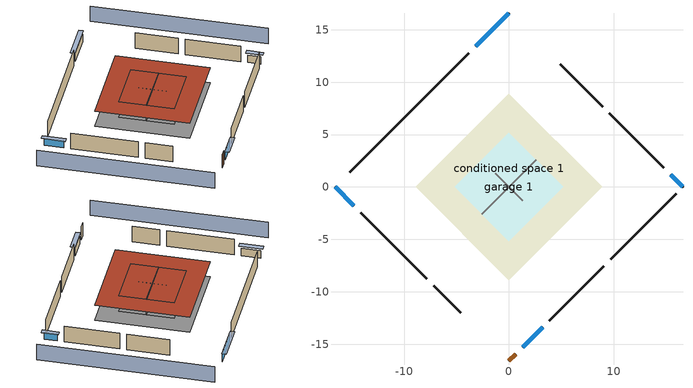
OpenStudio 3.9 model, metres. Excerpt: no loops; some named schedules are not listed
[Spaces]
garage 1
 floor foundation (Slab1 construction): -5.17,0 0,5.17 5.17,0 0,-5.17 z0
 wall outside (Wall1 construction): 14.75,1.85 9.58,7.02 z0:2.44
 wall outside (Wall2 construction): 3.86,-12.73 9.03,-7.56 z0:2.44
 wall outside (Wall9 construction): -7.17,-9.42 -4.59,-12.01 z0:2.44
 wall to conditioned space 1 (Wall5 construction Reversed): 2.59,2.59 -2.59,-2.59 z0:2.44
 wall to conditioned space 1 (Wall6 construction Reversed): -1.29,1.29 1.29,-1.29 z0:2.44
 roof outside (Roof1 construction): 0,5.17 -5.17,0 0,-5.17 5.17,0 z2.44
conditioned space 1
 floor foundation (Slab2 construction): -8.88,0 0,8.88 8.88,0 0,-8.88 z0
 wall outside (Wall3 construction): -3.83,12.77 -15.17,1.43 z0:2.44
 wall outside (Wall4 construction): 8.92,7.67 4.9,11.7 z0:2.44
 wall outside (Wall7 construction): 9.69,-6.9 15.94,-0.66 z0:2.44
 wall outside (Wall8 construction): -14.13,-2.47 -7.83,-8.76 z0:2.44
 wall outside (AdiabaticWallConstruction): 0,16.6 -3.17,13.42 / 1.3,-15.29 3.2,-13.39 z0:1.19; 16.6,0 15.41,1.19 z0:1.13; -16.6,0 -14.79,-1.81 z0:1.16
 wall outside (AdiabaticWallConstruction 1): 0,-16.6 0.65,-15.95 z0:2.03
 window (WindowConstruction): 0,16.6 -3.17,13.42 z0:1.19
 window (WindowConstruction 1): 16.6,0 15.41,1.19 z0:1.13
 window (WindowConstruction 2): 1.3,-15.29 3.2,-13.39 z0:1.19
 window (WindowConstruction 3): -16.6,0 -14.79,-1.81 z0:1.16
 door (Door): 0,-16.6 0.65,-15.95 z0:2.03
 roof outside (Roof2 construction): 0,8.88 -8.88,0 0,-8.88 8.88,0 z2.44
shading: -19.83,-3.23 -3.23,-19.83 / 19.83,3.23 3.23,19.83 z0:2.44; -3.39,13.21 0.22,16.81 -0.22,17.24 -3.82,13.64 z1.49; 15.19,1.4 16.81,-0.22 17.24,0.22 15.62,1.83 z1.43; 3.42,-13.18 1.09,-15.51 1.52,-15.94 3.85,-13.61 z1.49; -14.57,-2.02 -16.81,0.22 -17.24,-0.22 -15,-2.46 z1.46
[Site]
Portland Intl Arpt_OR: Latitude {deg}=45.59; Longitude {deg}=-122.6; Time Zone {hr}=-8; Elevation {m}=33; Terrain=Suburbs; Keep Site Location Information=Yes
[Site:GroundTemperature:Shallow]
10.2558, 8.96328, 8.85977, 9.47314, 11.9355, 14.3863, 16.5111, 17.8571, 17.9714, 16.8767, 14.8061, 12.4304
[Site:WaterMainsTemperature]
Calculation Method=Schedule; Temperature Schedule=mains temperature schedule
[Building]
Building 1
[Material] Roughness=Rough
Name | Thickness {m} | Conductivity {W/m-K} | Density {kg/m3} | Specific Heat {J/kg-K} | Thermal Absorptance | Solar Absorptance | Visible Absorptance
asphalt or fiberglass shingles | 0.00635 | 0.162714 | 1121.4 | 1465.45 | 0.9 | 0.85 | 0.85
roof rigid ins | 0.00254769 | 0.029427 | 32.04 | 1214.23 | 0.9 | 0.7 | 0.7
osb sheathing 0.5 in. | 0.0127 | 0.115458 | 512.64 | 1214.23 | 0.9 | 0.6 | 0.6
roof rigid ins 1 | 0.103632 | 0.029427 | 32.04 | 1214.23 | 0.9 | 0.7 | 0.7
osb sheathing 0.75 in. | 0.01905 | 0.115458 | 512.64 | 1214.23 | 0.9 | 0.7 | 0.7
roof stud and cavity | 0.2032 | 0.161866 | 78.34581 | 1123.46 | 0.9 | 0.7 | 0.7
gypsum board | 0.0127 | 0.160291 | 801 | 837.4 | 0.9 | 0.6 | 0.6
wood siding | 0.0254 | 0.102417 | 544.68 | 1172.36 | 0.9 | 0.85 | 0.85
osb sheathing 0.5 in. 1 | 0.0127 | 0.115458 | 512.64 | 1214.23 | 0.9 | 0.7 | 0.7
wall stud and cavity | 0.1397 | 0.727959 | 139.0536 | 1170.24 | 0.9 | 0.6 | 0.6
wall stud and cavity 1 | 0.1397 | 0.550994 | 139.0536 | 1170.24 | 0.9 | 0.7 | 0.7
osb sheathing 0.5 in. 2; osb sheathing 0.5 in. 3 | 0.0127 | 0.115458 | 512.64 | 1214.23
wall stud and cavity 2 | 0.1397 | 0.335416 | 139.0536 | 1170.24 | 0.9 | 0.7 | 0.7
concrete 4.0 in. | 0.1016 | 1.803125 | 2242.8 | 837.4 | 0.9 | 0.7 | 0.7
floor covering | 0.0127 | 0.0450781 | 54.468 | 1339.84 | 0.9 | 0.9 | 0.9
wood siding 1; wood siding 2 | 0.0254 | 0.102417 | 544.68 | 1172.36
wall rigid ins | 0.512978 | 0.029427 | 32.04 | 1214.23 | 0.9 | 0.7 | 0.7
wall stud and cavity 3 | 0.0889 | 0.380278 | 52.3479 | 1209.89 | 0.9 | 0.7 | 0.7
door material | 0.04445 | 0.0612267 | 512.64 | 1214.23 | 0.9 | 0.7 | 0.7
wall stud and cavity 4 | 0.0889 | 0.391764 | 83.0341 | 1211.67 | 0.9 | 0.7 | 0.7
furniture material conditioned space 1; furniture material garage 1 | 0.1524 | 0.115458 | 640.8 | 1214.23 | 0.9 | 0.6 | 0.6
[Construction]
Roof1 construction: asphalt or fiberglass shingles, roof rigid ins, osb sheathing 0.5 in.
Roof2 construction: asphalt or fiberglass shingles, roof rigid ins 1, osb sheathing 0.75 in., roof stud and cavity, gypsum board
Wall1 construction; Wall2 construction; Wall9 construction: wood siding, osb sheathing 0.5 in. 1, wall stud and cavity
Wall3 construction; Wall4 construction; Wall7 construction; Wall8 construction: wood siding, osb sheathing 0.5 in. 1, wall stud and cavity 1, gypsum board
Wall5 construction Reversed: gypsum board, wall stud and cavity 2, osb sheathing 0.5 in. 2
Wall6 construction Reversed: gypsum board, wall stud and cavity 2, osb sheathing 0.5 in. 3
Slab1 construction: concrete 4.0 in.
Slab2 construction: concrete 4.0 in., floor covering
WindowConstruction; WindowConstruction 1; WindowConstruction 2; WindowConstruction 3: WindowMaterial
AdiabaticWallConstruction: wood siding 1, wall rigid ins, wall stud and cavity 3, gypsum board
Door: door material
AdiabaticWallConstruction 1: wood siding 2, wall rigid ins, wall stud and cavity 3, gypsum board
PartitionWallConstruction: gypsum board, wall stud and cavity 4, gypsum board
furniture construction conditioned space 1: furniture material conditioned space 1
furniture construction garage 1: furniture material garage 1
[WindowMaterial:SimpleGlazingSystem]
WindowMaterial: U-Factor {W/m2-K}=1.93052; Solar Heat Gain Coefficient=0.49
[ThermalZone] Multiplier=1; Use Ideal Air Loads=No
Name | Volume {m3} | Thermostat
conditioned space | 384.656 | conditioned space temperature setpoint
garage | 130.484
[Sizing:Zone]
garage: Zone Cooling Design Supply Air Temperature Input Method=SupplyAirTemperature; Zone Cooling Design Supply Air Temperature {C}=14; Zone Cooling Design Supply Air Temperature Difference {deltaC}=11.11; Zone Heating Design Supply Air Temperature Input Method=SupplyAirTemperature; Zone Heating Design Supply Air Temperature {C}=40; Zone Heating Design Supply Air Temperature Difference {deltaC}=11.11; Zone Cooling Design Supply Air Humidity Ratio {kg-H2O/kg-air}=0.0085; Zone Heating Design Supply Air Humidity Ratio {kg-H2O/kg-air}=0.008; Cooling Design Air Flow Method=DesignDay; Heating Design Air Flow Method=DesignDay; Account for Dedicated Outdoor Air System=No; Dedicated Outdoor Air System Control Strategy=NeutralSupplyAir; Dedicated Outdoor Air Low Setpoint Temperature for Design {C}=autosize; Dedicated Outdoor Air High Setpoint Temperature for Design {C}=autosize; Zone Load Sizing Method=Sensible Load Only No Latent Load; Zone Latent Cooling Design Supply Air Humidity Ratio Input Method=HumidityRatioDifference; Zone Cooling Design Supply Air Humidity Ratio Difference {kgWater/kgDryAir}=0.005; Zone Latent Heating Design Supply Air Humidity Ratio Input Method=HumidityRatioDifference; Zone Humidification Design Supply Air Humidity Ratio Difference {kgWater/kgDryAir}=0.005; Sizing Option=Coincident
[Space]
Name | Thermal Zone | Volume {m3}
conditioned space 1 | conditioned space | 384.656
garage 1 | garage | 130.484
[ThermostatSetpoint:DualSetpoint]
conditioned space temperature setpoint: Heating Setpoint Temperature Schedule=heating setpoint; Cooling Setpoint Temperature Schedule=cooling setpoint; Temperature Difference Between Cutout And Setpoint {deltaC}=0
[Foundation:Kiva] Wall Height Above Grade {m}=0.1016; Wall Depth Below Slab {m}=0.2032
Name | Initial Indoor Air Temperature {C}
Foundation Kiva 1 | 13.4258
Foundation Kiva 2 | 16.6667
[Foundation:Kiva:Settings]
Soil Conductivity {W/m-K}=2.9427; Soil Density {kg/m3}=1842.3; Soil Specific Heat {J/kg-K}=418.7; Ground Solar Absorptivity=0.9; Ground Thermal Absorptivity=0.9; Ground Surface Roughness {m}=0.03; Far-Field Width {m}=40; Deep-Ground Boundary Condition=ZeroFlux; Deep-Ground Depth {m}=40; Minimum Cell Dimension {m}=0.2; Maximum Cell Growth Coefficient=3; Simulation Timestep=Timestep
[SurfaceProperty:ExposedFoundationPerimeter] Exposed Perimeter Calculation Method=TotalExposedPerimeter
Name | Total Exposed Perimeter {m}
Slab1 | 18.288
Slab2 | 45.72
[SurfaceProperty:IncidentSolarMultiplier] Incident Solar Multiplier=1; Incident Solar Multiplier Schedule=trans schedule winter=0.85 summer=0.7
Window1; Window2; Window3; Window4
[InternalMass:Definition] Design Level Calculation Method=SurfaceArea
Name | Construction | Surface Area {m2}
partition wall mass | PartitionWallConstruction | 157.749
furniture mass conditioned space 1 | furniture construction conditioned space 1 | 63.09974
furniture mass garage 1 | furniture construction garage 1 | 5.35122
[InternalMass] Multiplier=1
Name | Internal Mass Definition | Space or SpaceType
partition wall mass | partition wall mass | conditioned space 1
furniture mass conditioned space 1 | furniture mass conditioned space 1 | conditioned space 1
furniture mass garage 1 | furniture mass garage 1 | garage 1
[EnergyManagementSystem:Sensor]
Name | Output Variable or Output Meter Index Key | Output Variable or Output Meter
water_heater_amb_temp | garage | Zone Mean Air Temperature
water_heater_amb_rh | garage | Zone Air Relative Humidity
water_heater_T_set | water heater setpoint | Schedule Value
out_pb_s |  | Site Outdoor Air Barometric Pressure
out_wt_s |  | Site Outdoor Air Humidity Ratio
site_vw_s |  | Site Wind Speed
cool_season | cooling season schedule | Schedule Value
natural_vent_s | natural vent schedule | Schedule Value
htg_sp_s; htg_sp_s_1 | heating setpoint | Schedule Value
clg_sp_s; clg_sp_s_1 | cooling setpoint | Schedule Value
mech_vent_range_fan_0_sch_s | mech vent range fan 0 schedule | Schedule Value
mech_vent_bath_fan_0_sch_s | mech vent bath fan 0 schedule | Schedule Value
clothes_dryer_exhaust_0_sch_s | clothes_dryer | Schedule Value
htg_load_cond |  | Heating:EnergyTransfer:Zone:CONDITIONED SPACE
clg_load_cond |  | Cooling:EnergyTransfer:Zone:CONDITIONED SPACE
s_conv | Roof2 | Surface Inside Face Convection Heat Gain Energy
s_ig | Roof2 | Surface Inside Face Internal Gains Radiation Heat Gain Energy
s_sol | Roof2 | Surface Inside Face Solar Radiation Heat Gain Energy
s_lgt | Roof2 | Surface Inside Face Lights Radiation Heat Gain Energy
s_surf | Roof2 | Surface Inside Face Net Surface Thermal Radiation Heat Gain Energy
s_conv_1 | Slab2 | Surface Inside Face Convection Heat Gain Energy
s_ig_1 | Slab2 | Surface Inside Face Internal Gains Radiation Heat Gain Energy
s_sol_1 | Slab2 | Surface Inside Face Solar Radiation Heat Gain Energy
s_lgt_1 | Slab2 | Surface Inside Face Lights Radiation Heat Gain Energy
s_surf_1 | Slab2 | Surface Inside Face Net Surface Thermal Radiation Heat Gain Energy
ss_sol | Door1 | Surface Inside Face Solar Radiation Heat Gain Energy
ss_lgt | Door1 | Surface Inside Face Lights Radiation Heat Gain Energy
ss_conv | Door1 | Surface Inside Face Convection Heat Gain Energy
ss_ig | Door1 | Surface Inside Face Internal Gains Radiation Heat Gain Energy
ss_surf | Door1 | Surface Inside Face Net Surface Thermal Radiation Heat Gain Energy
ss_conv_1 | Window1 | Surface Inside Face Convection Heat Gain Energy
ss_ig_1 | Window1 | Surface Inside Face Internal Gains Radiation Heat Gain Energy
ss_surf_1 | Window1 | Surface Inside Face Net Surface Thermal Radiation Heat Gain Energy
ss_trans_in | Window1 | Surface Window Transmitted Solar Radiation Rate
ss_back_out | Window1 | Surface Window Shortwave from Zone Back Out Window Heat Transfer Rate
ss_trans_out | Window1 | Surface Inside Face Initial Transmitted Diffuse Transmitted Out Window Solar Radiation Rate
ss_conv_2 | Window2 | Surface Inside Face Convection Heat Gain Energy
ss_ig_2 | Window2 | Surface Inside Face Internal Gains Radiation Heat Gain Energy
ss_surf_2 | Window2 | Surface Inside Face Net Surface Thermal Radiation Heat Gain Energy
ss_trans_in_1 | Window2 | Surface Window Transmitted Solar Radiation Rate
ss_back_out_1 | Window2 | Surface Window Shortwave from Zone Back Out Window Heat Transfer Rate
ss_trans_out_1 | Window2 | Surface Inside Face Initial Transmitted Diffuse Transmitted Out Window Solar Radiation Rate
ss_conv_3 | Window3 | Surface Inside Face Convection Heat Gain Energy
ss_ig_3 | Window3 | Surface Inside Face Internal Gains Radiation Heat Gain Energy
ss_surf_3 | Window3 | Surface Inside Face Net Surface Thermal Radiation Heat Gain Energy
ss_trans_in_2 | Window3 | Surface Window Transmitted Solar Radiation Rate
ss_back_out_2 | Window3 | Surface Window Shortwave from Zone Back Out Window Heat Transfer Rate
ss_trans_out_2 | Window3 | Surface Inside Face Initial Transmitted Diffuse Transmitted Out Window Solar Radiation Rate
ss_conv_4 | Window4 | Surface Inside Face Convection Heat Gain Energy
ss_ig_4 | Window4 | Surface Inside Face Internal Gains Radiation Heat Gain Energy
ss_surf_4 | Window4 | Surface Inside Face Net Surface Thermal Radiation Heat Gain Energy
ss_trans_in_3 | Window4 | Surface Window Transmitted Solar Radiation Rate
ss_back_out_3 | Window4 | Surface Window Shortwave from Zone Back Out Window Heat Transfer Rate
ss_trans_out_3 | Window4 | Surface Inside Face Initial Transmitted Diffuse Transmitted Out Window Solar Radiation Rate
s_conv_2 | Wall3 | Surface Inside Face Convection Heat Gain Energy
s_ig_2 | Wall3 | Surface Inside Face Internal Gains Radiation Heat Gain Energy
s_sol_2 | Wall3 | Surface Inside Face Solar Radiation Heat Gain Energy
s_lgt_2 | Wall3 | Surface Inside Face Lights Radiation Heat Gain Energy
s_surf_2 | Wall3 | Surface Inside Face Net Surface Thermal Radiation Heat Gain Energy
s_conv_3 | Wall4 | Surface Inside Face Convection Heat Gain Energy
s_ig_3 | Wall4 | Surface Inside Face Internal Gains Radiation Heat Gain Energy
s_sol_3 | Wall4 | Surface Inside Face Solar Radiation Heat Gain Energy
s_lgt_3 | Wall4 | Surface Inside Face Lights Radiation Heat Gain Energy
s_surf_3 | Wall4 | Surface Inside Face Net Surface Thermal Radiation Heat Gain Energy
s_conv_4 | Wall5 | Surface Inside Face Convection Heat Gain Energy
s_ig_4 | Wall5 | Surface Inside Face Internal Gains Radiation Heat Gain Energy
s_sol_4 | Wall5 | Surface Inside Face Solar Radiation Heat Gain Energy
s_lgt_4 | Wall5 | Surface Inside Face Lights Radiation Heat Gain Energy
s_surf_4 | Wall5 | Surface Inside Face Net Surface Thermal Radiation Heat Gain Energy
s_conv_5 | Wall6 | Surface Inside Face Convection Heat Gain Energy
s_ig_5 | Wall6 | Surface Inside Face Internal Gains Radiation Heat Gain Energy
s_sol_5 | Wall6 | Surface Inside Face Solar Radiation Heat Gain Energy
s_lgt_5 | Wall6 | Surface Inside Face Lights Radiation Heat Gain Energy
s_surf_5 | Wall6 | Surface Inside Face Net Surface Thermal Radiation Heat Gain Energy
s_conv_6 | Wall7 | Surface Inside Face Convection Heat Gain Energy
s_ig_6 | Wall7 | Surface Inside Face Internal Gains Radiation Heat Gain Energy
s_sol_6 | Wall7 | Surface Inside Face Solar Radiation Heat Gain Energy
s_lgt_6 | Wall7 | Surface Inside Face Lights Radiation Heat Gain Energy
s_surf_6 | Wall7 | Surface Inside Face Net Surface Thermal Radiation Heat Gain Energy
s_conv_7 | Wall8 | Surface Inside Face Convection Heat Gain Energy
s_ig_7 | Wall8 | Surface Inside Face Internal Gains Radiation Heat Gain Energy
s_sol_7 | Wall8 | Surface Inside Face Solar Radiation Heat Gain Energy
s_lgt_7 | Wall8 | Surface Inside Face Lights Radiation Heat Gain Energy
s_surf_7 | Wall8 | Surface Inside Face Net Surface Thermal Radiation Heat Gain Energy
im_conv | furniture mass conditioned space 1 | Surface Inside Face Convection Heat Gain Energy
im_ig | furniture mass conditioned space 1 | Surface Inside Face Internal Gains Radiation Heat Gain Energy
im_sol | furniture mass conditioned space 1 | Surface Inside Face Solar Radiation Heat Gain Energy
im_lgt | furniture mass conditioned space 1 | Surface Inside Face Lights Radiation Heat Gain Energy
im_surf | furniture mass conditioned space 1 | Surface Inside Face Net Surface Thermal Radiation Heat Gain Energy
im_conv_1 | partition wall mass | Surface Inside Face Convection Heat Gain Energy
im_ig_1 | partition wall mass | Surface Inside Face Internal Gains Radiation Heat Gain Energy
im_sol_1 | partition wall mass | Surface Inside Face Solar Radiation Heat Gain Energy
im_lgt_1 | partition wall mass | Surface Inside Face Lights Radiation Heat Gain Energy
im_surf_1 | partition wall mass | Surface Inside Face Net Surface Thermal Radiation Heat Gain Energy
airflow_gain | infil flow | Infiltration Sensible Heat Gain Energy
airflow_loss | infil flow | Infiltration Sensible Heat Loss Energy
airflow_gain_1 | natural vent flow | Infiltration Sensible Heat Gain Energy
airflow_loss_1 | natural vent flow | Infiltration Sensible Heat Loss Energy
airflow_gain_2 | whole house fan flow | Infiltration Sensible Heat Gain Energy
airflow_loss_2 | whole house fan flow | Infiltration Sensible Heat Loss Energy
mv_conv | mech vent bath fan 0 | Electric Equipment Convective Heating Energy
mv_rad | mech vent bath fan 0 | Electric Equipment Radiant Heating Energy
mv_conv_1 | mech vent house fan | Electric Equipment Convective Heating Energy
mv_rad_1 | mech vent house fan | Electric Equipment Radiant Heating Energy
mv_conv_2 | mech vent house fan cfis | Electric Equipment Convective Heating Energy
mv_rad_2 | mech vent house fan cfis | Electric Equipment Radiant Heating Energy
mv_conv_3 | mech vent range fan 0 | Electric Equipment Convective Heating Energy
mv_rad_3 | mech vent range fan 0 | Electric Equipment Radiant Heating Energy
mv_conv_4 | mech vent house fan latent load | Other Equipment Convective Heating Energy
mv_rad_4 | mech vent house fan latent load | Other Equipment Radiant Heating Energy
mv_conv_5 | mech vent house fan sensible load | Other Equipment Convective Heating Energy
mv_rad_5 | mech vent house fan sensible load | Other Equipment Radiant Heating Energy
ig_lgt_conv | interior lighting | Lights Convective Heating Energy
ig_lgt_rad | interior lighting | Lights Radiant Heating Energy
ig_lgt_vis | interior lighting | Lights Visible Radiation Heating Energy
ig_ee_conv | clothes dryer | Electric Equipment Convective Heating Energy
ig_ee_rad | clothes dryer | Electric Equipment Radiant Heating Energy
ig_ee_conv_1 | clothes washer | Electric Equipment Convective Heating Energy
ig_ee_rad_1 | clothes washer | Electric Equipment Radiant Heating Energy
ig_ee_conv_2 | cooking range | Electric Equipment Convective Heating Energy
ig_ee_rad_2 | cooking range | Electric Equipment Radiant Heating Energy
ig_ee_conv_3 | dishwasher | Electric Equipment Convective Heating Energy
ig_ee_rad_3 | dishwasher | Electric Equipment Radiant Heating Energy
ig_ee_conv_4 | fridge | Electric Equipment Convective Heating Energy
ig_ee_rad_4 | fridge | Electric Equipment Radiant Heating Energy
ig_ee_conv_5 | misc plug loads | Electric Equipment Convective Heating Energy
ig_ee_rad_5 | misc plug loads | Electric Equipment Radiant Heating Energy
ig_ee_conv_6 | misc tv | Electric Equipment Convective Heating Energy
ig_ee_rad_6 | misc tv | Electric Equipment Radiant Heating Energy
ig_ee_conv_7 | misc well pump | Electric Equipment Convective Heating Energy
ig_ee_rad_7 | misc well pump | Electric Equipment Radiant Heating Energy
ig_ee_conv_8 | whole house fan | Electric Equipment Convective Heating Energy
ig_ee_rad_8 | whole house fan | Electric Equipment Radiant Heating Energy
ig_oe_conv | clothes dryer 1 | Other Equipment Convective Heating Energy
ig_oe_rad | clothes dryer 1 | Other Equipment Radiant Heating Energy
ig_oe_conv_1 | cooking range 1 | Other Equipment Convective Heating Energy
ig_oe_rad_1 | cooking range 1 | Other Equipment Radiant Heating Energy
ig_oe_conv_2 | general water use latent | Other Equipment Convective Heating Energy
ig_oe_rad_2 | general water use latent | Other Equipment Radiant Heating Energy
ig_oe_conv_3 | general water use sensible | Other Equipment Convective Heating Energy
ig_oe_rad_3 | general water use sensible | Other Equipment Radiant Heating Energy
ig_oe_conv_4 | misc grill | Other Equipment Convective Heating Energy
ig_oe_rad_4 | misc grill | Other Equipment Radiant Heating Energy
ig_ppl_conv | occupants | People Convective Heating Energy
ig_ppl_rad | occupants | People Radiant Heating Energy
[EnergyManagementSystem:Program]
unit_heater_supply_fan_disaggregate_program: Set unit_heater_supply_fan_primary_htg = 0; If unit_heater_htg_coil_s > 0; Set unit_heater_supply_fan_primary_htg = unit_heater_supply_fan_s; EndIf
water_heater_InletAir: Set water_heater_Tamb_act = water_heater_amb_temp; Set water_heater_RHamb_act = 0; Set water_heater_RHamb_act = water_heater_RHamb_act + (water_heater_amb_rh / 100) / 1; Set water_heater_sens_act = (0 - water_heater_sens_cool - (water_heater_tl + water_heater_fan_pwr)) / 1; Set water_heater_lat_act = (0 - water_heater_lat_cool) / 1
water_heater_Control: Set water_heater_HPWHSchedOverride = water_heater_T_set; If (water_heater_amb_temp<5.56) || (water_heater_amb_temp>48.89); Set water_heater_UESchedOverride = water_heater_T_set; Set water_heater_LESchedOverride = water_heater_T_set; Else; Set water_heater_UESchedOverride = water_heater_T_set - 9.0; Set water_heater_LESchedOverride = 0; EndIf
water_heater_hpwh_EC_adj: If WarmupFlag == 0; Set dhw_e_cons = water_heater_tank_energy + water_heater_tank_on_cycle_parasitic + water_heater_tank_off_cycle_parasitic + water_heater_coil_energy + water_heater_fan_energy; Set water_heater_hpwh_ec_adj_act = 0.0 * dhw_e_cons / 1; EndIf
[OtherEquipment:Definition] Design Level Calculation Method=EquipmentLevel
Name | Design Level {W} | Fraction Latent | Fraction Radiant | Fraction Lost
water heater sens; mech vent house fan sensible load | 0 | 0 | 0 | 0
water heater lat; mech vent house fan latent load | 0 | 1 | 0 | 0
water heater energy adjustment1 | 0.01 | 0 | 0 | 1
clothes dryer 2 | 3439.56 | 0.015 | 0.081 | 0.85
cooking range 2 | 1997.3 | 0.16 | 0.384 | 0.2
misc grill | 475.859 | 0 | 0 | 1
general water use sensible | -79.8895 | 0 | 0.6 | 0
general water use latent | 81.0615 | 1 | 0 | 0
[OtherEquipment]
Name | Other Equipment Definition | Space or SpaceType | Schedule | Fuel Type
water heater sens | water heater sens | garage 1 | Always On Discrete
water heater lat | water heater lat | garage 1 | Always On Discrete
water heater energy adjustment1 | water heater energy adjustment1 | garage 1 | Always On Discrete | Electricity
clothes dryer 1 | clothes dryer 2 | conditioned space 1 | clothes_dryer | Propane
cooking range 1 | cooking range 2 | conditioned space 1 | cooking_range | NaturalGas
misc grill | misc grill | conditioned space 1 | misc grill schedule | NaturalGas
general water use sensible | general water use sensible | conditioned space 1 | general water use schedule
general water use latent | general water use latent | conditioned space 1 | general water use schedule
mech vent house fan sensible load | mech vent house fan sensible load | conditioned space 1 | Always On Discrete
mech vent house fan latent load | mech vent house fan latent load | conditioned space 1 | Always On Discrete
[ElectricEquipment:Definition] Design Level Calculation Method=EquipmentLevel
Name | Design Level {W} | Fraction Latent | Fraction Radiant | Fraction Lost
clothes washer | 219.357 | 0.03 | 0.162 | 0.7
clothes dryer | 258.903 | 0.015 | 0.081 | 0.85
dishwasher | 305.002 | 0.3 | 0.18 | 0.4
fridge | 43.7215 | 0 | 0.6 | 0
freezer | 194.914 | 0 | 0.6 | 0
cooking range | 68.1507 | 0.16 | 0.384 | 0.2
misc tv | 485.47 | 0 | 0.6 | 0
misc plug loads | 400.136 | 0.021 | 0.558 | 0.049
misc well pump | 115.527 | 0 | 0 | 1
whole house fan; mech vent house fan | 0 | 0 | 0 | 1
mech vent house fan cfis | 0 | 0 | 0 | 0
mech vent range fan 0; mech vent bath fan 0 | 30 | 0 | 0 | 1
[ElectricEquipment]
Name | Electric Equipment Definition | Space or SpaceType | Schedule
clothes washer | clothes washer | conditioned space 1 | clothes_washer
clothes dryer | clothes dryer | conditioned space 1 | clothes_dryer
dishwasher | dishwasher | conditioned space 1 | dishwasher
fridge | fridge | conditioned space 1 | fridge schedule
freezer | freezer | garage 1 | freezer schedule
cooking range | cooking range | conditioned space 1 | cooking_range
misc tv | misc tv | conditioned space 1 | plug_loads_tv
misc plug loads | misc plug loads | conditioned space 1 | plug_loads_other
misc well pump | misc well pump | conditioned space 1 | misc well pump schedule
whole house fan | whole house fan | conditioned space 1 | Always On Discrete
mech vent house fan | mech vent house fan | conditioned space 1 | mech vent house fan schedule
mech vent house fan cfis | mech vent house fan cfis | conditioned space 1 | mech vent house fan cfis schedule
mech vent range fan 0 | mech vent range fan 0 | conditioned space 1 | mech vent range fan 0 schedule
mech vent bath fan 0 | mech vent bath fan 0 | conditioned space 1 | mech vent bath fan 0 schedule
[WaterUse:Equipment:Definition]
Name | Peak Flow Rate {m3/s}
clothes washer | 6.34532e-06
dishwasher | 4.36957e-06
[Lights:Definition] Design Level Calculation Method=LightingLevel; Fraction Radiant=0.6; Fraction Visible=0.2; Return Air Fraction=0
Name | Lighting Level {W}
interior lighting | 216.836
garage lighting | 7.60179
[Lights] Fraction Replaceable=1
Name | Lights Definition | Space or SpaceType | Schedule
interior lighting | interior lighting | conditioned space 1 | lighting_interior
garage lighting | garage lighting | garage 1 | lighting_garage
[Exterior:Lights:Definition]
exterior lighting: Design Level {W}=7.09205
[Exterior:Lights]
exterior lighting: Exterior Lights Definition=exterior lighting; Schedule=exterior lighting schedule
[People:Definition]
occupants: Number of People Calculation Method=People; Number of People {people}=4; Fraction Radiant=0.314171; Sensible Heat Fraction=0.56303; Carbon Dioxide Generation Rate {m3/s-W}=0; Enable ASHRAE 55 Comfort Warnings=No; Mean Radiant Temperature Calculation Type=EnclosureAveraged
[People]
occupants: People Definition=occupants; Space or SpaceType=conditioned space 1; Number of People Schedule=occupants; Activity Level Schedule=occupants activity schedule; Multiplier=1
[SpaceInfiltration:DesignFlowRate] Space or SpaceType=conditioned space 1; Schedule=Always On Discrete; Design Flow Rate Calculation Method=Flow/Space; Design Flow Rate {m3/s}=0
natural vent flow; whole house fan flow; infil flow
[SpaceInfiltration:EffectiveLeakageArea]
infil garage 1: Space or SpaceType=garage 1; Schedule=Always On Discrete; Effective Air Leakage Area {cm2}=543.674; Stack Coefficient=0.000129147; Wind Coefficient=4.38083e-05
